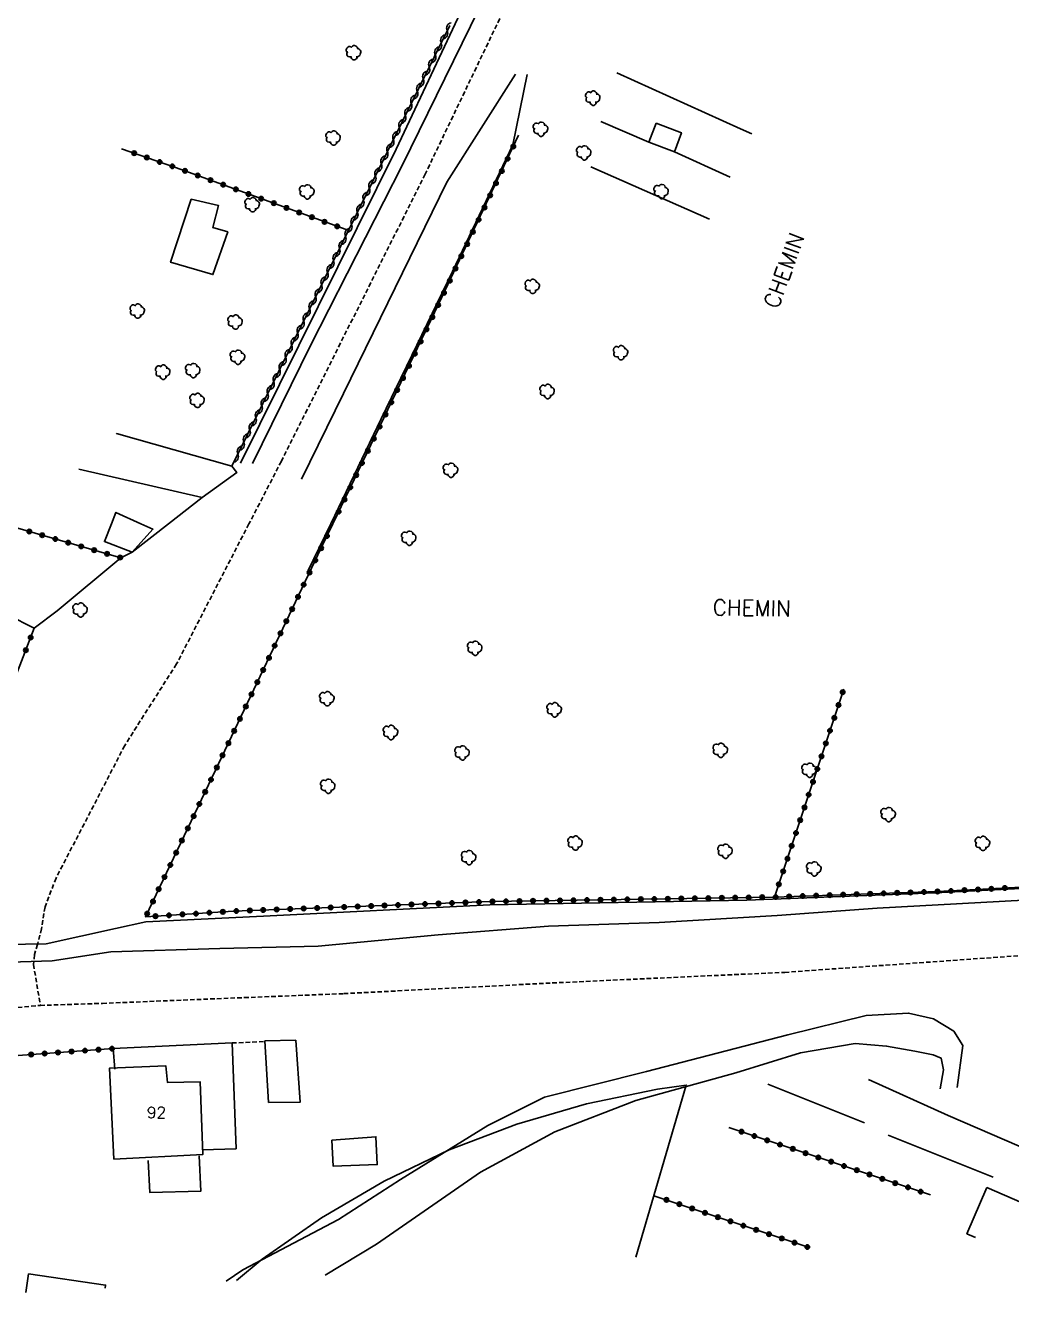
# Model space of a CAD drawing. Header units: millimetres. Extents: x 113000 to 114000, y 124000 to 125000.
# Drawn here: x 113728.2 to 113837.8, y 124589.5 to 124730.4 of the extents above; entities that cross this region are included whole.
import ezdxf
from ezdxf.enums import TextEntityAlignment as Align

# ---------------------------------------------------------------- set-up
doc = ezdxf.new("R2010")
doc.units = ezdxf.units.MM
doc.linetypes.add('DASHED', pattern=[0.75, 0.5, -0.25])
doc.layers.get('0').update_dxf_attribs({"linetype": 'CONTINUOUS'})
for name, color, linetype in [('W0070', 7, 'DASHED'), ('W0101', 7, 'CONTINUOUS'), ('W0104', 1, 'CONTINUOUS'), ('W0112', 1, 'DASHED'), ('W0211', 2, 'CONTINUOUS'), ('W0214', 2, 'CONTINUOUS'), ('W0300', 7, 'CONTINUOUS'), ('W0310', 3, 'CONTINUOUS'), ('W0323', 7, 'CONTINUOUS'), ('W0330', 7, 'CONTINUOUS'), ('W0333', 7, 'CONTINUOUS'), ('W0989', 7, 'CONTINUOUS'), ('W0991', 7, 'CONTINUOUS')]:
    doc.layers.add(name, color=color, linetype=linetype)
doc.styles.get("Standard").update_dxf_attribs({"font": 'romans.shx', "width": 0.85})

# ---------------------------------------------------------------- blocks, each defined once
blk = doc.blocks.new('T300')
for p, q in [((-0.8, 0.51), (-0.86, 0.34)), ((-0.86, 0.34), (-0.86, 0.17)), ((-0.86, 0.17), (-0.74, 0.06)), ((-0.69, 0.63), (-0.8, 0.51)), ((-0.8, -0.06), (-0.74, 0.06)), ((-0.74, 0.06), (-0.69, 0.11)), ((-0.57, 0.69), (-0.69, 0.63)), ((-0.46, 0.69), (-0.57, 0.69)), ((-0.29, 0.63), (-0.46, 0.69)), ((-0.29, 0.63), (-0.17, 0.74)), ((-0.23, 0.57), (-0.29, 0.63)), ((-0.17, 0.74), (-0.06, 0.8)), ((-0.06, 0.8), (0.06, 0.8)), ((0.06, 0.8), (0.23, 0.74)), ((0.23, 0.74), (0.34, 0.63)), ((0.34, 0.63), (0.4, 0.51)), ((0.46, 0.46), (0.34, 0.46)), ((0.4, 0.51), (0.4, 0.46)), ((0.57, 0.4), (0.46, 0.46)), ((0.57, 0.4), (0.69, 0.29)), ((0.69, 0.29), (0.74, 0.17)), ((0.74, 0.06), (0.69, -0.17)), ((0.74, 0.17), (0.74, 0.06)), ((-0.8, -0.17), (-0.8, -0.06)), ((-0.8, -0.23), (-0.8, -0.17)), ((-0.74, -0.34), (-0.8, -0.23)), ((-0.69, -0.4), (-0.74, -0.34)), ((-0.51, -0.46), (-0.69, -0.4)), ((-0.4, -0.46), (-0.51, -0.46)), ((-0.4, -0.46), (-0.34, -0.46)), ((-0.34, -0.46), (-0.34, -0.4)), ((-0.34, -0.51), (-0.34, -0.46)), ((-0.29, -0.63), (-0.34, -0.51)), ((-0.17, -0.74), (-0.29, -0.63)), ((-0.06, -0.8), (-0.17, -0.74)), ((0.06, -0.8), (-0.06, -0.8)), ((0.17, -0.74), (0.06, -0.8)), ((0.23, -0.69), (0.17, -0.74)), ((0.29, -0.46), (0.23, -0.46)), ((0.29, -0.63), (0.23, -0.69)), ((0.46, -0.4), (0.29, -0.46)), ((0.34, -0.51), (0.29, -0.63)), ((0.34, -0.51), (0.34, -0.46)), ((0.57, -0.34), (0.46, -0.4)), ((0.63, -0.29), (0.57, -0.34)), ((0.69, -0.17), (0.63, -0.29))]:
    blk.add_line(p, q)
blk = doc.blocks.new('t323o')
at = {"color": 0, "linetype": 'Continuous'}
for radius in [0.25, 0.15]:
    blk.add_circle((0, 0), radius, dxfattribs=at)
blk = doc.blocks.new('t310o')
at = {"color": 0, "linetype": 'Continuous'}
for centre, start, end in [((-0.5, 0.38), 216.8699, 323.1304), ((0.5, -0.37), 36.8699, 143.1303)]:
    blk.add_arc(centre, 0.625, start, end, dxfattribs=at)

msp = doc.modelspace()

# ---------------------------------------------------------------- linework, layer by layer
at = {"layer": 'W0070'}
for points in [[(113802.3, 124775.64), (113800.1, 124770.37), (113786.43, 124742.66), (113772.63, 124713.88), (113756.64, 124681.97), (113753.03, 124675)], [(113753.03, 124675), (113744.98, 124659.42), (113739.22, 124650.36), (113731.59, 124635.62), (113730.36, 124632.41), (113729.98, 124629.98), (113729.52, 124628.25), (113729.19, 124627.11), (113729.08, 124626.02), (113729.84, 124621.46)], [(113674.17, 124616.91), (113680.78, 124617.3), (113687.32, 124618.34), (113688.43, 124618.58), (113700.21, 124619.46), (113708.38, 124619.95), (113715.38, 124620.13), (113729.84, 124621.46), (113736.74, 124621.69), (113752.52, 124622.33), (113763.57, 124622.77), (113786.76, 124623.96), (113812.6, 124625.14), (113840.82, 124627.14), (113865.55, 124627.91), (113870.65, 124627.74), (113877.54, 124628.25)]]:
    msp.add_lwpolyline(points, dxfattribs=at)
at = {"layer": 'W0101'}
msp.add_lwpolyline([(113738.02, 124604.38), (113737.53, 124614.49), (113743.8, 124614.74), (113743.99, 124612.88), (113747.6, 124612.98), (113747.92, 124604.89)], close=True, dxfattribs=at)
at = {"layer": 'W0104'}
for points in [[(113798.3, 124719.55), (113797.5, 124717.43), (113800.33, 124716.34), (113801.11, 124718.47), (113798.3, 124719.55)], [(113746.61, 124711.11), (113744.32, 124704.08), (113749.02, 124702.71), (113750.68, 124707.45), (113749.02, 124707.93), (113749.63, 124710.4), (113746.61, 124711.11)], [(113754.81, 124617.53), (113755.21, 124610.68), (113758.71, 124610.69), (113758.24, 124617.59)], [(113762.24, 124606.48), (113767.15, 124606.86), (113767.3, 124603.77), (113762.39, 124603.61), (113762.24, 124606.48)]]:
    msp.add_lwpolyline(points, close=True, dxfattribs=at)
for points in [[(113741.03, 124675), (113738.25, 124676.26), (113737.75, 124675)], [(113741.03, 124675), (113742.36, 124674.4), (113740.04, 124671.85), (113736.97, 124673.03), (113737.75, 124675)], [(113747.85, 124605.42), (113751.6, 124605.53), (113751.16, 124617.29), (113737.94, 124616.66), (113738.14, 124614.38)], [(113747.5, 124604.74), (113747.69, 124600.82), (113742.01, 124600.67), (113741.84, 124604.23)], [(113835.08, 124601.21), (113832.86, 124596.08), (113833.8, 124595.66)], [(113840.41, 124592.74), (113840.48, 124592.71), (113842.92, 124597.82), (113835.08, 124601.21)], [(113728.24, 124589.53), (113728.53, 124591.64)], [(113728.53, 124591.64), (113737.09, 124590.38), (113737.04, 124590.04)]]:
    msp.add_lwpolyline(points, dxfattribs=at)
at = {"layer": 'W0112'}
msp.add_lwpolyline([(113751.16, 124617.29), (113754.82, 124617.44)], dxfattribs=at)
at = {"layer": 'W0211'}
for points in [[(113753.44, 124681.7), (113759.87, 124694.84), (113770.08, 124714.82), (113778.64, 124732.3), (113785.67, 124747.95), (113796.86, 124771.61), (113799.4, 124776.62), (113800.21, 124782.1), (113801.57, 124794.8)], [(113782.68, 124725), (113775.04, 124713), (113763.53, 124689.5), (113758.87, 124679.96)], [(113675.96, 124621.4), (113678.96, 124621.99), (113684.65, 124622.94), (113692.63, 124623.9), (113706.62, 124625.74), (113715.71, 124625.78), (113727.64, 124626.29), (113731.15, 124626.43), (113737.67, 124627.41), (113749.78, 124627.79), (113760.73, 124628.06), (113774.07, 124629.32), (113786.35, 124630.28), (113798.65, 124630.67), (113811.77, 124631.44), (113822.87, 124632.28), (113850.66, 124633.8)], [(113831.77, 124612.35), (113832.41, 124616.99), (113831.39, 124618.6), (113829.13, 124619.98), (113826.38, 124620.61), (113821.66, 124620.34), (113812.94, 124618.18), (113797.24, 124614.11), (113785.89, 124611.26), (113779.6, 124608.11), (113769.9, 124602.1), (113762.98, 124597.65), (113752.35, 124592.06), (113750.49, 124590.82)]]:
    msp.add_lwpolyline(points, dxfattribs=at)
at = {"layer": 'W0214'}
for points in [[(113799.02, 124794), (113798.8, 124783.25), (113798.12, 124776.57), (113791.15, 124762.11), (113778.97, 124736.98), (113769.41, 124716.65), (113752.09, 124681.76)], [(113762.12, 124675), (113767.73, 124686.68), (113775.65, 124703.07), (113782.37, 124717.15), (113783.95, 124724.95)], [(113759.63, 124669.8), (113762.12, 124675)], [(113850.61, 124635.05), (113829.34, 124633.96), (113808.38, 124633.17), (113779.8, 124632.66), (113754.66, 124631.39), (113741.56, 124630.75), (113738.21, 124630.01), (113730.48, 124628.29), (113723.6, 124628.19), (113713.38, 124627.95), (113704.95, 124629.37), (113690.53, 124628.4), (113686.98, 124628.24), (113678.27, 124627.76)], [(113761.49, 124591.46), (113767.2, 124594.93), (113778.78, 124602.93), (113787.05, 124607.4), (113796.03, 124610.89), (113807.16, 124613.95), (113814.35, 124616.19), (113820.44, 124617.22), (113823.93, 124616.94), (113827.07, 124616.36), (113829.12, 124615.98), (113830, 124615.59), (113830.25, 124614.31), (113829.87, 124612.18)]]:
    msp.add_lwpolyline(points, dxfattribs=at)
at = {"layer": 'W0300'}
msp.add_lwpolyline([(113751.65, 124590.89), (113754.5, 124593.25), (113761.1, 124597.86), (113768.05, 124601.92), (113775.31, 124605.4), (113782.83, 124608.27), (113790.56, 124610.52), (113798.45, 124612.14), (113801.65, 124612.6), (113796.03, 124593.47)], dxfattribs=at)
at = {"layer": 'W0310'}
msp.add_lwpolyline([(113775.36, 124730.41), (113751.13, 124681.41)], dxfattribs=at)
at = {"layer": 'W0323'}
for points in [[(113762.36, 124675), (113774.15, 124699.49), (113783.02, 124718.2)], [(113738.85, 124716.7), (113745.6, 124714.36), (113764.12, 124707.6)], [(113725.74, 124675), (113726.83, 124674.65), (113738.8, 124671.22), (113740.04, 124671.85)], [(113871.9, 124636.51), (113851.12, 124635.24), (113829.57, 124634.12), (113811.48, 124633.51), (113779.78, 124633), (113751.33, 124631.95), (113741.54, 124631.31), (113748.94, 124646.82), (113761.08, 124672.35), (113762.36, 124675)], [(113680.09, 124631.9), (113691.38, 124630.29), (113708.23, 124630.03), (113716.82, 124630.97), (113718.22, 124635.86), (113725.79, 124654.62), (113729.16, 124663.4)], [(113819.16, 124656.63), (113817.44, 124651.4), (113811.48, 124633.51)], [(113737.93, 124616.66), (113725.84, 124615.8), (113704.82, 124614.89), (113691.4, 124613.74)], [(113828.82, 124600.4), (113806.38, 124607.89)], [(113815.2, 124594.58), (113815.11, 124594.61), (113798.04, 124600.31)]]:
    msp.add_lwpolyline(points, dxfattribs=at)
at = {"layer": 'W0330'}
for points in [[(113808.93, 124718.36), (113807.69, 124718.91), (113793.93, 124725.12)], [(113797.5, 124717.43), (113792.16, 124719.71)], [(113806.55, 124713.55), (113800.33, 124716.34)], [(113738.3, 124685.04), (113738.3, 124685.04), (113751.13, 124681.41), (113751.67, 124680.7), (113747.85, 124677.93)], [(113734.13, 124681.07), (113747.85, 124677.93), (113744.09, 124675)], [(113744.09, 124675), (113740.04, 124671.84)], [(113731.72, 124665.31), (113738.79, 124671.22)]]:
    msp.add_lwpolyline(points, dxfattribs=at)
at = {"layer": 'W0333'}
for points in [[(113804.23, 124708.86), (113791.03, 124714.67)], [(113726.24, 124664.87), (113729.15, 124663.4), (113731.71, 124665.31)], [(113821.47, 124608.41), (113810.71, 124612.72)], [(113840.29, 124605.1), (113830.78, 124609.21), (113821.91, 124613.23)], [(113835.77, 124602.36), (113824.12, 124607.05)]]:
    msp.add_lwpolyline(points, dxfattribs=at)

# ---------------------------------------------------------------- block references
at = {"layer": 'W0300'}
for p in [(113764.72, 124727.37), (113791.31, 124722.32), (113785.51, 124718.87), (113762.45, 124717.88), (113790.32, 124716.24), (113759.53, 124711.9), (113798.92, 124711.93), (113753.45, 124710.47), (113784.59, 124701.4), (113740.67, 124698.65), (113751.55, 124697.43), (113751.82, 124693.52), (113794.41, 124694.02), (113743.5, 124691.86), (113746.85, 124692.04), (113786.24, 124689.71), (113747.32, 124688.72), (113775.5, 124680.96), (113770.86, 124673.4), (113734.32, 124665.42), (113778.19, 124661.17), (113761.75, 124655.55), (113787.03, 124654.32), (113768.83, 124651.8), (113805.5, 124649.82), (113776.78, 124649.53), (113815.37, 124647.61), (113761.86, 124645.82), (113824.16, 124642.68), (113789.35, 124639.51), (113806.02, 124638.6), (113834.65, 124639.47), (113777.52, 124637.89), (113815.9, 124636.63)]:
    msp.add_blockref('T300', p, dxfattribs=at)
at = {"layer": 'W0310', "rotation": 243.6871450030044}
for p in [(113775.07, 124729.82), (113773.74, 124727.13), (113774.4, 124728.47), (113773.07, 124725.78), (113772.41, 124724.44), (113771.74, 124723.09), (113771.08, 124721.75), (113770.41, 124720.4), (113769.75, 124719.06), (113769.08, 124717.72), (113768.42, 124716.37), (113767.75, 124715.03), (113767.09, 124713.68), (113766.42, 124712.34), (113765.76, 124710.99), (113765.09, 124709.65), (113764.43, 124708.3), (113763.76, 124706.96), (113763.1, 124705.61), (113762.43, 124704.27), (113761.77, 124702.93), (113761.1, 124701.58), (113759.77, 124698.89), (113760.44, 124700.24), (113759.11, 124697.55), (113758.44, 124696.2), (113757.78, 124694.86), (113757.11, 124693.51), (113756.45, 124692.17), (113755.78, 124690.82), (113755.12, 124689.48), (113754.45, 124688.13), (113753.79, 124686.79), (113753.12, 124685.45), (113752.46, 124684.1), (113751.79, 124682.76)]:
    msp.add_blockref('t310o', p, dxfattribs=at)
at = {"layer": 'W0323'}
for p, rotation in [((113782.43, 124716.94), 64.6328972911139), ((113740.27, 124716.21), 340.8803408540074), ((113741.68, 124715.72), 340.8803408540074), ((113743.1, 124715.23), 340.8803408540074), ((113781.79, 124715.59), 64.6328972911139), ((113744.52, 124714.74), 340.8803408540074), ((113745.93, 124714.24), 339.945378703978), ((113747.34, 124713.73), 339.945378703978), ((113781.14, 124714.23), 64.6328972911139), ((113748.75, 124713.21), 339.945378703978), ((113750.16, 124712.7), 339.945378703978), ((113780.5, 124712.88), 64.6328972911139), ((113751.57, 124712.18), 339.945378703978), ((113752.98, 124711.67), 339.945378703978), ((113754.39, 124711.15), 339.945378703978), ((113779.86, 124711.52), 64.6328972911139), ((113755.8, 124710.64), 339.945378703978), ((113757.21, 124710.12), 339.945378703978), ((113758.62, 124709.61), 339.945378703978), ((113779.22, 124710.17), 64.6328972911139), ((113760.03, 124709.1), 339.945378703978), ((113761.43, 124708.58), 339.945378703978), ((113762.84, 124708.07), 339.945378703978), ((113778.57, 124708.81), 64.6328972911139), ((113777.93, 124707.46), 64.6328972911139), ((113777.29, 124706.1), 64.6328972911139), ((113776.65, 124704.75), 64.6328972911139), ((113776, 124703.39), 64.6328972911139), ((113775.36, 124702.04), 64.6328972911139), ((113774.72, 124700.68), 64.6328972911139), ((113774.07, 124699.33), 64.28198726785683), ((113773.42, 124697.97), 64.28198726785683), ((113772.77, 124696.62), 64.28198726785683), ((113772.12, 124695.27), 64.28198726785683), ((113770.82, 124692.57), 64.28198726785683), ((113771.47, 124693.92), 64.28198726785683), ((113770.17, 124691.22), 64.28198726785683), ((113769.52, 124689.87), 64.28198726785683), ((113768.87, 124688.51), 64.28198726785683), ((113768.22, 124687.16), 64.28198726785683), ((113767.57, 124685.81), 64.28198726785683), ((113766.91, 124684.46), 64.28198726785683), ((113766.26, 124683.11), 64.28198726785683), ((113765.61, 124681.76), 64.28198726785683), ((113764.96, 124680.41), 64.28198726785683), ((113764.31, 124679.05), 64.28198726785683), ((113763.66, 124677.7), 64.28198726785683), ((113763.01, 124676.35), 64.28198726785683), ((113728.61, 124674.14), 344.0090660126015), ((113730.05, 124673.73), 344.0090660126015), ((113731.5, 124673.31), 344.0090660126015), ((113732.94, 124672.9), 344.0090660126015), ((113761.71, 124673.65), 64.28198726782678), ((113734.38, 124672.49), 344.0090660126015), ((113735.82, 124672.07), 344.0090660126015), ((113737.26, 124671.66), 344.0090660126015), ((113761.06, 124672.3), 64.55835818126829), ((113738.71, 124671.25), 344.0090660126015), ((113760.41, 124670.94), 64.55835818126829), ((113759.77, 124669.59), 64.55835818126829), ((113759.12, 124668.23), 64.55835818126829), ((113758.48, 124666.88), 64.55835818126829), ((113757.83, 124665.52), 64.55835818126829), ((113757.19, 124664.17), 64.55835818126829), ((113728.76, 124662.36), 69.06043935204565), ((113756.55, 124662.82), 64.55835818126829), ((113728.22, 124660.95), 69.06043935204565), ((113755.9, 124661.46), 64.55835818126829), ((113754.61, 124658.75), 64.55835818126829), ((113755.26, 124660.11), 64.55835818126829), ((113753.97, 124657.4), 64.55835818126829), ((113753.32, 124656.04), 64.55835818126829), ((113819.05, 124656.28), 251.7773360305661), ((113752.68, 124654.69), 64.55835818126829), ((113818.58, 124654.86), 251.7773360305661), ((113752.03, 124653.33), 64.55835818126829), ((113818.11, 124653.44), 251.7773360305661), ((113751.39, 124651.98), 64.55835818126829), ((113817.64, 124652.01), 251.7773360305661), ((113750.75, 124650.62), 64.55835818126829), ((113817.17, 124650.59), 251.5602473055319), ((113750.1, 124649.27), 64.55835818126829), ((113816.69, 124649.16), 251.5602473055319), ((113749.46, 124647.92), 64.55835818126829), ((113816.22, 124647.74), 251.5602473055319), ((113748.81, 124646.56), 64.50555036317013), ((113815.75, 124646.32), 251.5602473055319), ((113748.17, 124645.21), 64.50555036317013), ((113815.27, 124644.89), 251.5602473055319), ((113747.52, 124643.85), 64.50555036317013), ((113814.8, 124643.47), 251.5602473055319), ((113746.88, 124642.5), 64.50555036317013), ((113814.32, 124642.05), 251.5602473055319), ((113746.23, 124641.15), 64.50555036317013), ((113813.85, 124640.63), 251.5602473055319), ((113745.58, 124639.79), 64.50555036317013), ((113813.37, 124639.2), 251.5602473055319), ((113744.94, 124638.44), 64.50555036317013), ((113812.9, 124637.78), 251.5602473055319), ((113744.29, 124637.08), 64.50555036317013), ((113812.42, 124636.36), 251.5602473055319), ((113743.65, 124635.73), 64.50555036317013), ((113811.95, 124634.93), 251.5602473055319), ((113743, 124634.38), 64.50555036317013), ((113807.1, 124633.44), 180.9219464075357), ((113808.6, 124633.46), 180.9219464075357), ((113810.1, 124633.49), 180.9219464075357), ((113811.6, 124633.52), 181.9116825879707), ((113813.1, 124633.57), 181.9116825879707), ((113814.6, 124633.62), 181.9116825879707), ((113816.1, 124633.67), 181.9116825879707), ((113817.6, 124633.72), 181.9116825879707), ((113819.1, 124633.77), 181.9116825879707), ((113820.6, 124633.82), 181.9116825879707), ((113822.1, 124633.87), 181.9116825879707), ((113823.6, 124633.92), 181.9116825879707), ((113825.1, 124633.97), 181.9116825879707), ((113826.59, 124634.02), 181.9116825879707), ((113828.09, 124634.07), 181.9116825879707), ((113829.59, 124634.12), 182.9992500244293), ((113831.09, 124634.19), 182.9992500244293), ((113832.59, 124634.27), 182.9992500244293), ((113834.09, 124634.35), 182.9992500244293), ((113835.58, 124634.43), 182.9992500244293), ((113837.08, 124634.51), 182.9992500244293), ((113742.36, 124633.02), 64.50555036317013), ((113753.13, 124632.01), 182.125639938815), ((113754.62, 124632.07), 182.125639938815), ((113756.12, 124632.12), 182.125639938815), ((113757.62, 124632.18), 182.125639938815), ((113759.12, 124632.23), 182.125639938815), ((113760.62, 124632.29), 182.125639938815), ((113762.12, 124632.35), 182.125639938815), ((113763.62, 124632.4), 182.125639938815), ((113765.12, 124632.46), 182.125639938815), ((113766.62, 124632.51), 182.125639938815), ((113768.11, 124632.57), 182.125639938815), ((113769.61, 124632.62), 182.125639938815), ((113771.11, 124632.68), 182.125639938815), ((113772.61, 124632.73), 182.125639938815), ((113774.11, 124632.79), 182.125639938815), ((113775.61, 124632.85), 182.125639938815), ((113777.11, 124632.9), 182.125639938815), ((113778.61, 124632.96), 182.125639938815), ((113780.11, 124633.01), 180.9219464075357), ((113781.61, 124633.03), 180.9219464075357), ((113783.11, 124633.05), 180.9219464075357), ((113784.61, 124633.08), 180.9219464075357), ((113786.11, 124633.1), 180.9219464075357), ((113787.61, 124633.13), 180.9219464075357), ((113789.11, 124633.15), 180.9219464075357), ((113790.61, 124633.18), 180.9219464075357), ((113792.11, 124633.2), 180.9219464075357), ((113793.61, 124633.22), 180.9219464075357), ((113795.1, 124633.25), 180.9219464075357), ((113796.6, 124633.27), 180.9219464075357), ((113798.1, 124633.3), 180.9219464075357), ((113799.6, 124633.32), 180.9219464075357), ((113801.1, 124633.34), 180.9219464075357), ((113802.6, 124633.37), 180.9219464075357), ((113804.1, 124633.39), 180.9219464075357), ((113805.6, 124633.42), 180.9219464075357), ((113741.71, 124631.67), 64.50555036317013), ((113742.64, 124631.38), 183.6990934249547), ((113744.14, 124631.48), 183.6990934249547), ((113745.64, 124631.58), 183.6990934249547), ((113747.14, 124631.67), 183.6990934249547), ((113748.63, 124631.77), 183.6990934249547), ((113750.13, 124631.87), 183.6990934249547), ((113751.63, 124631.96), 182.125639938815), ((113736.3, 124616.54), 184.0815766259762), ((113737.8, 124616.65), 184.0815766259762), ((113728.82, 124616.01), 184.0815766259762), ((113730.32, 124616.12), 184.0815766259762), ((113731.81, 124616.22), 184.0815766259762), ((113733.31, 124616.33), 184.0815766259762), ((113734.81, 124616.44), 184.0815766259762), ((113807.8, 124607.42), 161.5190920055985), ((113809.23, 124606.94), 161.5190920055985), ((113810.65, 124606.47), 161.5190920055985), ((113812.07, 124605.99), 161.5190920055985), ((113813.5, 124605.52), 161.5190920055985), ((113814.92, 124605.04), 161.5190920055985), ((113816.34, 124604.56), 161.5190920055985), ((113817.76, 124604.09), 161.5190920055985), ((113819.19, 124603.61), 161.5190920055985), ((113820.61, 124603.14), 161.5190920055985), ((113822.03, 124602.66), 161.5190920055985), ((113823.45, 124602.19), 161.5190920055985), ((113824.88, 124601.71), 161.5190920055985), ((113826.3, 124601.24), 161.5190920055985), ((113799.46, 124599.84), 161.5277997134007), ((113827.72, 124600.76), 161.5190920055985), ((113800.89, 124599.36), 161.5277997134007), ((113802.31, 124598.89), 161.5277997134007), ((113803.73, 124598.41), 161.5277997134007), ((113805.16, 124597.93), 161.5277997134007), ((113806.58, 124597.46), 161.5277997134007), ((113808, 124596.98), 161.5277997134007), ((113809.42, 124596.51), 161.5277997134007), ((113810.85, 124596.03), 161.5277997134007), ((113812.27, 124595.56), 161.5277997134007), ((113813.69, 124595.08), 161.5277997134007), ((113815.11, 124594.61), 163.203911102108)]:
    msp.add_blockref('t323o', p, dxfattribs=dict(at, rotation=rotation))

# ---------------------------------------------------------------- texts
at = {"layer": 'W0989'}
for rotation, p in [(69.818, (113811.84, 124698.78)), (359.1044, (113804.58, 124664.84))]:
    msp.add_text('CHEMIN', height=1.75, rotation=rotation, dxfattribs=at).set_placement(p)
at = {"layer": 'W0991'}
msp.add_text('92', height=1.25, dxfattribs=at).set_placement((113742.75, 124609.56), align=Align.MIDDLE_CENTER)

doc.saveas('drawing.dxf')
